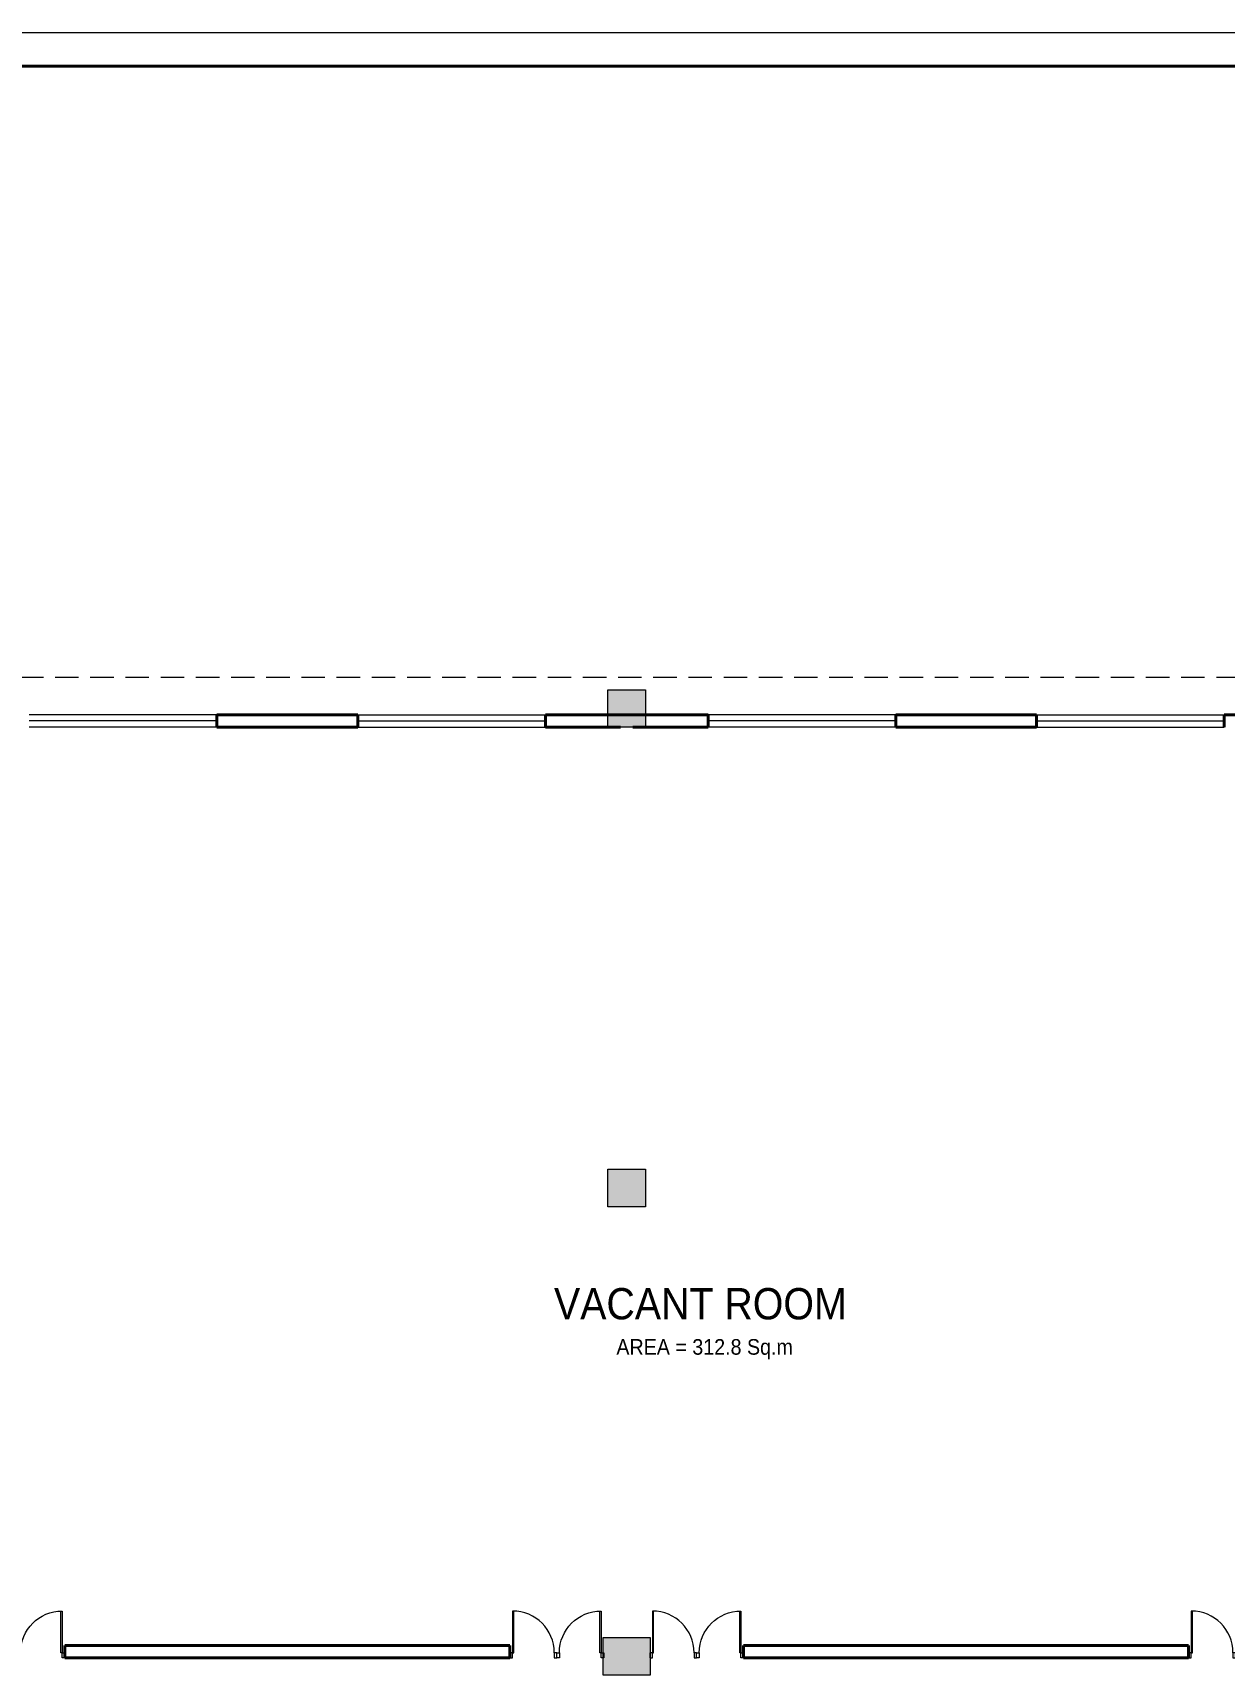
# Model space of a CAD drawing. Header units: inches. Extents: x 150067 to 167379, y -92057 to -49035.
# Drawn here: x 161114 to 163018, y -51659 to -49035 of the extents above; entities that cross this region are included whole.
import ezdxf

# ---------------------------------------------------------------- set-up
doc = ezdxf.new("R2010")
doc.units = ezdxf.units.IN
doc.header["$LTSCALE"] = 0.1
doc.header["$MEASUREMENT"] = 0
doc.linetypes.add('HIDDEN', pattern=[0.375, 0.25, -0.125])
for name, color, linetype, lineweight in [('BOR', 200, 'Continuous', 40), ('BOR1', 230, 'Continuous', 15), ('DOOR', 10, 'Continuous', 15), ('thin ha', 253, 'Continuous', 5), ('wall', 6, 'Continuous', 40), ('win', 102, 'Continuous', 20)]:
    doc.layers.add(name, color=color, linetype=linetype, lineweight=lineweight)
doc.layers.add('TEXT', color=7, linetype='Continuous')
doc.styles.add('DUTCH', font='arial.ttf')

# ---------------------------------------------------------------- blocks, each defined once
blk = doc.blocks.new('A$C764D24B9')
at = {"layer": 'DOOR'}
for points in [[(0.056, 0.111), (0.083, 0.111), (0.083, 1), (0.056, 1)], [(0, 0), (0.056, 0), (0.056, 0.111), (0, 0.111)], [(0.944, 0), (1, 0), (1, 0.111), (0.944, 0.111)]]:
    blk.add_lwpolyline(points, close=True, dxfattribs=at)
blk.add_arc((0.056, 0.111), 0.889, 0, 90, dxfattribs=at)
blk = doc.blocks.new('yttu')
at = {"layer": 'thin ha', "linetype": 'Continuous', "lineweight": 20, "ltscale": 0.1}
blk.add_hatch(color=2, dxfattribs=at).paths.add_polyline_path([(-6879.58, -1156.369), (-6878.83, -1156.369), (-6878.83, -1156.969), (-6879.58, -1156.969)])
at = {"layer": 'thin ha', "color": 2, "linetype": 'Continuous', "lineweight": 20, "ltscale": 0.1}
blk.add_lwpolyline([(-6879.58, -1156.369), (-6878.83, -1156.369), (-6878.83, -1156.969), (-6879.58, -1156.969)], close=True, dxfattribs=at)

msp = doc.modelspace()

# ---------------------------------------------------------------- hatches: boundary and pattern name
at = {"layer": 'thin ha', "linetype": 'Continuous', "lineweight": 20, "ltscale": 0.1}
for points in [[(162032.98, -50084.39), (162092.98, -50084.39), (162092.98, -50144.39), (162032.98, -50144.39)], [(162032.98, -50850.64), (162092.98, -50850.64), (162092.98, -50910.64), (162032.98, -50910.64)]]:
    msp.add_hatch(color=2, dxfattribs=at).paths.add_polyline_path(points)

# ---------------------------------------------------------------- linework, layer by layer
at = {"layer": 'BOR', "elevation": 23680.86}
msp.add_lwpolyline([(166712.41, -49087.81), (151489.98, -49087.81), (151489.98, -56465.21), (166712.41, -56465.21)], close=True, dxfattribs=at)
at = {"layer": 'BOR1', "elevation": 23680.86}
msp.add_lwpolyline([(166768.94, -49034.57), (151455.32, -49034.57), (151455.32, -56521.74), (166768.94, -56521.74)], close=True, dxfattribs=at)
at = {"layer": 'DOOR', "linetype": 'HIDDEN', "ltscale": 1500}
msp.add_line((157042.98, -50064.39, 23680.86), (164080.52, -50064.39, 23680.86), dxfattribs=at)
at = {"layer": 'thin ha', "color": 2, "linetype": 'Continuous', "lineweight": 20, "ltscale": 0.1, "elevation": 23680.86}
for points in [[(162032.98, -50084.39), (162092.98, -50084.39), (162092.98, -50144.39), (162032.98, -50144.39)], [(162032.98, -50850.64), (162092.98, -50850.64), (162092.98, -50910.64), (162032.98, -50910.64)]]:
    msp.add_lwpolyline(points, close=True, dxfattribs=at)
at = {"layer": 'wall', "linetype": 'Continuous', "ltscale": 0.1}
for p, q in [((161632.98, -50124.39, 23680.86), (161407.98, -50124.39, 23680.86)), ((161407.98, -50124.39, 23680.86), (161407.98, -50144.39, 23680.86)), ((161632.98, -50124.39, 23680.86), (161632.98, -50144.39, 23680.86)), ((161932.98, -50124.39, 23680.86), (162072.98, -50124.39, 23680.86)), ((161932.98, -50124.39, 23680.86), (162072.98, -50124.39, 23680.86)), ((161932.98, -50124.39, 23680.86), (161932.98, -50144.39, 23680.86)), ((162052.98, -50124.39, 23680.86), (162192.98, -50124.39, 23680.86)), ((162052.98, -50124.39, 23680.86), (162192.98, -50124.39, 23680.86)), ((162080.48, -50124.39, 23680.86), (162192.98, -50124.39, 23680.86)), ((162080.48, -50124.39, 23680.86), (162192.98, -50124.39, 23680.86)), ((162192.98, -50124.39, 23680.86), (162192.98, -50144.39, 23680.86)), ((162717.98, -50124.39, 23680.86), (162492.98, -50124.39, 23680.86)), ((162492.98, -50124.39, 23680.86), (162492.98, -50144.39, 23680.86)), ((162717.98, -50124.39, 23680.86), (162717.98, -50144.39, 23680.86)), ((163017.98, -50124.39, 23680.86), (163157.98, -50124.39, 23680.86)), ((163017.98, -50124.39, 23680.86), (163157.98, -50124.39, 23680.86)), ((163017.98, -50124.39, 23680.86), (163017.98, -50144.39, 23680.86)), ((161407.98, -50144.39, 23680.86), (161632.98, -50144.39, 23680.86)), ((161632.98, -50144.39, 23680.86), (161512.98, -50144.39, 23680.86)), ((161512.98, -50144.39, 23680.86), (161632.98, -50144.39, 23680.86)), ((161632.98, -50144.39, 23680.86), (161512.98, -50144.39, 23680.86)), ((161932.98, -50144.39, 23680.86), (162052.98, -50144.39, 23680.86)), ((162052.98, -50144.39, 23680.86), (161932.98, -50144.39, 23680.86)), ((161932.98, -50144.39, 23680.86), (162052.98, -50144.39, 23680.86)), ((162052.98, -50144.39, 23680.86), (161932.98, -50144.39, 23680.86)), ((162072.98, -50144.39, 23680.86), (162192.98, -50144.39, 23680.86)), ((162492.98, -50144.39, 23680.86), (162717.98, -50144.39, 23680.86)), ((162717.98, -50144.39, 23680.86), (162597.98, -50144.39, 23680.86)), ((162597.98, -50144.39, 23680.86), (162717.98, -50144.39, 23680.86)), ((162717.98, -50144.39, 23680.86), (162597.98, -50144.39, 23680.86)), ((161876.23, -51611.89, 23680.86), (161164.73, -51611.89, 23680.86)), ((161164.73, -51611.89, 23680.86), (161164.73, -51631.89, 23680.86)), ((161430.48, -51611.89, 23680.86), (161165.48, -51611.89, 23680.86)), ((161875.48, -51611.89, 23680.86), (161610.48, -51611.89, 23680.86)), ((161876.23, -51611.89, 23680.86), (161876.23, -51631.89, 23680.86)), ((162961.23, -51611.89, 23680.86), (162249.73, -51611.89, 23680.86)), ((162249.73, -51611.89, 23680.86), (162249.73, -51631.89, 23680.86)), ((162249.73, -51611.89, 23680.86), (162249.73, -51631.89, 23680.86)), ((162249.73, -51611.89, 23680.86), (162249.73, -51631.89, 23680.86)), ((162961.23, -51611.89, 23680.86), (162961.23, -51631.89, 23680.86)), ((161876.23, -51631.89, 23680.86), (161164.73, -51631.89, 23680.86)), ((161876.23, -51631.89, 23680.86), (161164.73, -51631.89, 23680.86)), ((161165.48, -51631.89, 23680.86), (161430.48, -51631.89, 23680.86)), ((161610.48, -51631.89, 23680.86), (161875.48, -51631.89, 23680.86)), ((162961.23, -51631.89, 23680.86), (162249.73, -51631.89, 23680.86))]:
    msp.add_line(p, q, dxfattribs=at)
at = {"layer": 'wall', "linetype": 'Continuous', "ltscale": 0.1, "elevation": 23680.86}
for points in [[(161932.98, -50124.39), (162072.98, -50124.39)], [(161632.98, -50144.39), (161512.98, -50144.39)], [(161932.98, -50144.39), (162052.98, -50144.39)], [(162717.98, -50144.39), (162597.98, -50144.39)]]:
    msp.add_lwpolyline(points, dxfattribs=at)
at = {"layer": 'win'}
for p, q in [((161407.98, -50124.39, 23680.86), (161107.98, -50124.39, 23680.86)), ((161632.98, -50124.39, 23680.86), (161932.98, -50124.39, 23680.86)), ((162492.98, -50124.39, 23680.86), (162192.98, -50124.39, 23680.86)), ((162717.98, -50124.39, 23680.86), (163017.98, -50124.39, 23680.86)), ((161407.98, -50134.39, 23680.86), (161107.98, -50134.39, 23680.86)), ((161407.98, -50144.39, 23680.86), (161107.98, -50144.39, 23680.86)), ((161632.98, -50134.39, 23680.86), (161932.98, -50134.39, 23680.86)), ((161632.98, -50144.39, 23680.86), (161932.98, -50144.39, 23680.86)), ((162492.98, -50134.39, 23680.86), (162192.98, -50134.39, 23680.86)), ((162492.98, -50144.39, 23680.86), (162192.98, -50144.39, 23680.86)), ((162717.98, -50134.39, 23680.86), (163017.98, -50134.39, 23680.86)), ((162717.98, -50144.39, 23680.86), (163017.98, -50144.39, 23680.86))]:
    msp.add_line(p, q, dxfattribs=at)

# ---------------------------------------------------------------- block references
at = {"layer": 'thin ha', "color": 2, "linetype": 'Continuous', "lineweight": 20, "xscale": 100, "yscale": 100, "zscale": 100}
msp.add_blockref('yttu', (849983.45, 64037.52, 23680.86), dxfattribs=at)
at = {"layer": 'wall', "linetype": 'Continuous', "ltscale": 0.1, "extrusion": (0, 0, -1)}
for p, xscale, yscale, zscale in [((-161164.73, -51631.89, -23680.86), 75.00000000116415, 75.00000000116415, -75.00000000109135), ((-161876.23, -51631.89, -23680.86), -75.00000000116415, 75.0000000010914, -75.00000000116415), ((-162099.73, -51631.89, -23680.86), -75.00000000116415, 75.0000000010914, -75.00000000116415), ((-162249.73, -51631.89, -23680.86), 75.00000000116415, 75.00000000116415, -75.00000000109135), ((-162961.23, -51631.89, -23680.86), -75.00000000116415, 75.0000000010914, -75.00000000116415)]:
    msp.add_blockref('A$C764D24B9', p, dxfattribs=dict(at, xscale=xscale, yscale=yscale, zscale=zscale))
at = {"layer": 'wall', "linetype": 'Continuous', "ltscale": 0.1, "xscale": -75.00000000116415, "yscale": 75.0000000010914, "zscale": 75.00000000109135}
msp.add_blockref('A$C764D24B9', (162026.23, -51631.89, 23680.86), dxfattribs=at)

# ---------------------------------------------------------------- texts
at = {"layer": 'TEXT', "style": 'DUTCH', "width": 0.9}
for s, height, p in [('VACANT ROOM', 50, (161946.68, -51090.72, 23680.86)), ('AREA = 312.8 Sq.m', 25, (162046.4, -51147.27, 23680.86))]:
    msp.add_text(s, height=height, dxfattribs=at).set_placement(p)

doc.saveas('drawing.dxf')
